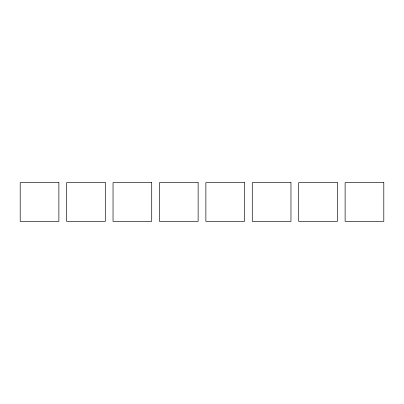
<?xml version="1.0" encoding="UTF-8"?>
<svg xmlns="http://www.w3.org/2000/svg" width="404" height="404" viewBox="0 0 404 404"><rect width="100%" height="100%" fill="white"/><g stroke="black" fill="none" stroke-linecap="round" stroke-linejoin="round"><path stroke-width="0.61" d="M58.883 182.659L20.2 182.659L20.2 221.341L58.883 221.341L58.883 182.659M105.298 182.659L66.615 182.659L66.615 221.341L105.298 221.341L105.298 182.659M151.717 182.659L113.034 182.659L113.034 221.341L151.717 221.341L151.717 182.659M198.132 182.659L159.449 182.659L159.449 221.341L198.132 221.341L198.132 182.659M244.551 182.659L205.868 182.659L205.868 221.341L244.551 221.341L244.551 182.659M290.966 182.659L252.283 182.659L252.283 221.341L290.966 221.341L290.966 182.659M337.385 182.659L298.702 182.659L298.702 221.341L337.385 221.341L337.385 182.659M383.8 182.659L345.117 182.659L345.117 221.341L383.8 221.341L383.8 182.659"/></g></svg>
